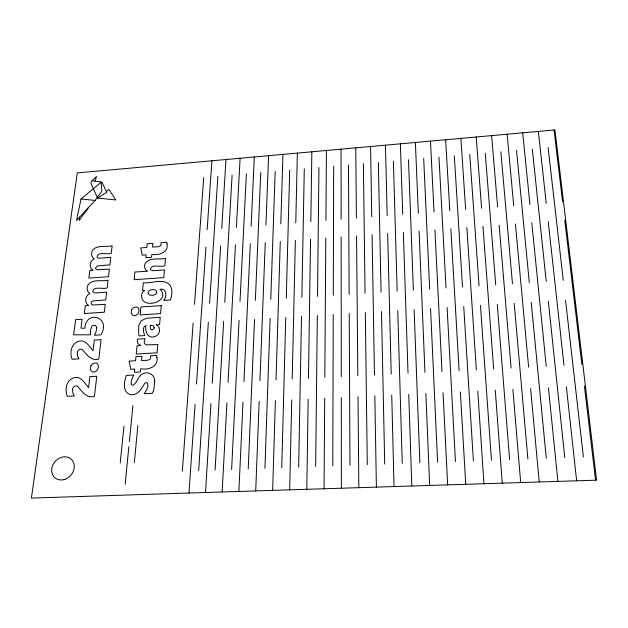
<?xml version="1.0" encoding="UTF-8"?>
<svg xmlns="http://www.w3.org/2000/svg" width="628" height="628" viewBox="0 0 628 628"><rect width="100%" height="100%" fill="white"/><g stroke="black" fill="none" stroke-linecap="round" stroke-linejoin="round"><path stroke-width="0.94" d="M332.777 465.882L333.233 314.542M333.287 295.309L333.68 166.318M324.048 488.765L324.684 398.317M324.825 377.483L325.806 238.145M325.932 220.381L326.419 150.477M315.664 466.486L317.321 315.523M317.533 296.338L318.946 167.597M306.809 489.306L308.16 399.102M308.474 378.315L310.546 239.292M310.813 221.558L311.857 151.788M298.653 467.091L301.503 316.496M301.864 297.35L304.29 168.877M289.681 489.848L291.73 399.871M292.201 379.139L295.372 240.43M295.772 222.736L297.366 153.091M281.744 467.687L285.764 317.462M286.274 298.363L289.704 170.149M272.646 490.39L275.394 400.648M276.03 379.964L280.269 241.552M280.81 223.898L282.945 154.394M264.938 468.284L270.119 318.427M270.77 299.368L275.19 171.413M255.714 490.923L259.152 401.41M259.945 380.78L265.251 242.683M265.927 225.06L268.596 155.681M248.225 468.88L254.552 319.385M255.353 300.372L260.753 172.669M238.876 491.449L242.997 402.171M243.947 381.596L250.313 243.797M251.121 226.213L254.316 156.969M231.614 469.469L239.072 320.335M240.014 301.361L246.388 173.925M222.147 491.975L226.936 402.933M228.043 382.397L235.445 244.912M236.395 227.36L240.108 158.248M215.098 470.05L223.67 321.285M224.761 302.351L232.093 175.165M205.513 492.501L210.969 403.686M212.225 383.206L220.664 246.019M221.739 228.498L225.978 159.52M198.676 470.631L208.355 322.227M209.587 303.34L217.877 176.405M188.973 493.027L596.6 480.169L554.956 129.918L77.283 172.896L31.4 498.083L188.973 493.027L195.088 404.432M196.501 383.998L205.953 247.118M207.154 229.636L211.911 160.784M182.348 471.212L193.126 323.169M194.499 304.313L203.723 177.638M134.345 462.459L137.862 425.619M125.153 484.243L128.858 446.712M129.36 441.633L132.924 405.547M120.223 462.985L123.975 426.231M79.63 217.123L79.183 220.436L88.226 207.829M81.02 198.982L76.522 220.491L95.087 200.411L101.869 191.132L101.077 182.277L81.02 198.982L95.087 200.411M92.12 180.589L95.009 181.092L96.516 176.476L92.12 180.589L90.903 183.117L97.513 198.063L115.858 199.947L108.95 189.523L106.32 191.485L106.776 192.247L97.513 198.063M92.92 270.299L89.835 270.519L88.87 278.102L108.503 276.713L109.398 269.106L97.246 269.836L95.684 268.8L95.597 267.803L97.497 265.903L109.892 264.883L110.779 257.37L99.954 258.171L98.643 258.124L97.136 257.127C97.371 250.902 107.765 255.125 111.274 253.194L112.145 245.791C105.983 247.338 96.775 244.425 92.41 250.572C90.911 253.272 91.311 257.26 94.216 258.846C89.788 260.706 88.407 267.646 92.936 270.228M147.172 271.17L134.91 272.042L134.109 279.719L163.775 277.639L164.465 269.938L153.083 270.746L150.39 269.75C150.571 263.383 161.263 267.646 164.842 265.73L165.502 258.367C159.229 259.961 149.7 256.899 145.304 263.265C143.843 265.887 144.44 269.569 147.18 271.1M144.644 290.356L142.564 290.497L143.333 282.765C151.693 283.887 164.724 277.129 170.659 286.125C172.59 290.497 172.064 295.631 170.337 299.98L163.68 300.42C167.142 296.84 166.789 287.726 160.195 289.304M88.493 305.451L85.353 305.655L84.348 313.513L104.319 312.226L105.253 304.344L92.889 305.004L91.303 303.913L91.217 302.884L91.515 302.013L93.156 300.93L105.763 299.964L106.682 292.177L95.676 292.931L94.333 292.868L92.811 291.816C92.999 285.426 103.612 289.783 107.192 287.852L108.094 280.182C101.83 281.721 92.418 278.675 88.014 284.986C86.499 287.781 86.868 291.887 89.835 293.574C85.282 295.537 83.932 302.649 88.501 305.373M156.435 324.817L159.575 324.621L160.234 317.242L146.489 318.247L141.269 320.641L138.702 325.634L138.694 334.159L139.173 335.909L144.746 335.58C143.561 332.683 141.85 326.741 146.041 325.461C144.471 331.356 148.279 339.615 155.273 336.396C160.077 334.873 161.317 327.094 156.427 324.896M140.696 345.518L137.061 345.73L136.237 354.011L157.047 352.826L157.793 344.521L146.646 344.913L145.178 344.238L144.377 343.021L144.236 341.255L145.068 338.657L137.603 339.096C136.441 341.64 138.042 344.717 140.696 345.439M95.009 181.092L101.924 182.096L106.32 191.485M160.187 289.375C172.292 302.249 138.513 310.852 141.889 293.92A5.817 4.867 -33.3 0 1 144.636 290.434M554.077 129.996L562.594 201.949M564.768 220.263L581.842 364.436M584.401 386.071L595.548 480.208M548.126 147.635L563.269 280.394M565.53 300.247L583.404 457.003M538.345 131.409L546.219 203.221M548.22 221.503L563.999 365.347M566.362 386.919L576.653 480.797M532.285 149.009L546.234 281.501M548.322 301.299L564.784 457.663M522.692 132.822L529.93 204.493M531.767 222.736L546.258 366.25M548.432 387.766L557.884 481.393M516.53 150.382L529.302 282.6M531.21 302.358L546.282 458.314M507.126 134.219L513.728 205.749M515.407 223.961L528.627 367.144M530.605 388.606L539.224 481.982M500.854 151.748L512.464 283.691M514.199 303.403L527.889 458.966M491.638 135.617L497.611 207.005M499.134 225.177L511.098 368.032M512.888 389.446L520.683 482.563M485.256 153.106L495.72 284.774M497.282 304.447L509.614 459.618M476.228 136.998L481.582 208.253M482.948 226.386L493.671 368.919M495.272 390.278L502.259 483.144M469.744 154.464L479.07 285.858M480.459 305.483L491.441 460.261M460.897 138.38L465.646 209.501M466.855 227.595L476.346 369.798M477.767 391.103L483.945 483.725M454.311 155.807L462.506 286.933M463.731 306.511L473.386 460.897M445.645 139.754L449.789 210.733M450.841 228.788L459.115 370.669M460.355 391.919L465.74 484.298M438.956 157.141L446.045 288.001M447.097 307.532L455.433 461.533M430.478 141.119L434.019 211.966M434.914 229.981L441.994 371.541M443.046 392.736L447.654 484.871M423.68 158.476L429.67 289.061M430.557 308.552L437.598 462.169M415.383 142.477L418.327 213.182M419.08 231.167L424.96 372.404M425.847 393.552L429.67 485.436M408.49 159.795L413.381 290.12M414.111 309.565L419.865 462.797M400.366 143.828L402.729 214.399M403.325 232.344L408.035 373.26M408.742 394.353L411.803 486.001M393.371 161.113L397.186 291.164M397.752 310.57L402.234 463.417M385.427 145.17L387.201 215.608M387.657 233.522L391.205 374.115M391.731 395.161L394.039 486.559M378.339 162.424L381.078 292.216M381.486 311.574L384.713 464.037M370.559 146.505L371.76 216.809M372.066 234.684L374.469 374.963M374.822 395.954L376.384 487.116M363.377 163.727L365.064 293.252M365.315 312.571L367.301 464.657M355.77 147.839L356.406 218.01M356.563 235.845L357.827 375.811M358.015 396.747L358.831 487.666M348.493 165.023L349.137 294.289M349.231 313.56L349.984 465.27M341.059 149.166L341.13 219.196M341.145 236.999L341.279 376.651M341.302 397.54L341.389 488.215M167.032 243.892C168.822 252.644 158.546 255.557 151.811 254.442L151.536 257.292L145.829 257.716L146.112 254.866L142.234 255.156L140.758 247.934L146.85 247.479L147.219 243.75L152.887 243.319L152.526 247.047C155.249 246.718 162.723 247.809 160.98 242.706L166.671 242.267L167.032 243.892M156.906 357.285C158.876 366.658 148.239 370.363 140.758 368.746L140.444 371.941L134.416 372.263L134.73 369.068L130.64 369.288L129.125 361.139L135.562 360.786L135.978 356.61L141.959 356.272L141.559 360.448C144.597 360.315 152.431 361.328 150.508 355.793L156.529 355.448L156.906 357.285M96.736 327.329L95.951 332.236L94.412 335.234L100.975 334.834C111.588 317.014 85.91 309.416 84.866 328.224L80.965 328.201L82.119 319.22L75.658 319.636L73.657 334.818L90.432 334.818L90.511 330.25L91.743 326.497L92.826 325.516L95.456 325.312L96.736 327.329M154.755 381.259L153.915 389.258L152.369 393.309L144.212 393.717L146.795 389.564L148.012 385.419L147.101 382.672L144.927 382.978C141.677 388.677 136.904 397.304 128.873 394.078C122.24 390.396 124.242 381.274 126.401 375.434L133.85 375.042L131.974 378.7L131.111 382.264L131.433 384.564L132.861 385.372C137.571 382.947 137.862 375.254 143.522 373.479C148.852 371.109 155.053 375.387 154.755 381.259M77.323 352.598L77.527 355.841L79.018 358.847L72.094 359.24C69.747 353.368 70.799 344.882 77.063 341.93C84.717 338.029 89.129 346.114 93.023 350.793L94.318 340.054L101.092 339.654L98.8 359.122C90.927 361.39 86.585 354.176 82.111 349.388C79.835 348.43 77.37 350.181 77.323 352.598M72.573 389.478L72.777 392.853L74.285 395.978L67.251 396.331C64.904 390.263 65.893 381.502 72.346 378.417C80.243 374.429 84.607 382.923 88.548 387.735L89.898 376.604L96.791 376.235L94.412 396.417C86.295 398.702 81.985 391.134 77.456 386.189C75.125 385.168 72.612 387.013 72.573 389.478M161.27 305.632L160.556 313.623L140.13 314.926L140.923 306.959L161.27 305.632M131.613 309.714L131.236 313.333L133.05 315.523C137.226 316.857 140.727 311.26 138.27 307.877L137.092 307.045L133.905 307.257L131.613 309.714M154.245 327.792L153.562 329.268L151.387 329.779L150.469 328.805L150.147 325.202L153.428 325.791L154.245 327.792M90.817 365.786L90.361 369.586L92.151 371.909C96.516 373.322 99.993 367.459 97.623 363.918L96.429 363.047L93.187 363.235L90.817 365.786M156.819 292.256L156.419 293.512C154.645 295.553 151.387 295.709 149.009 294.736L147.957 292.703C148.71 289.398 153.248 289.17 155.846 290.23L156.819 292.256M65.179 479.219A12.379 10.448 -48.9 0 0 71.482 459.406A12.379 10.448 -48.9 0 0 52.242 466.541A12.379 10.448 -48.9 0 0 65.179 479.219"/></g></svg>
